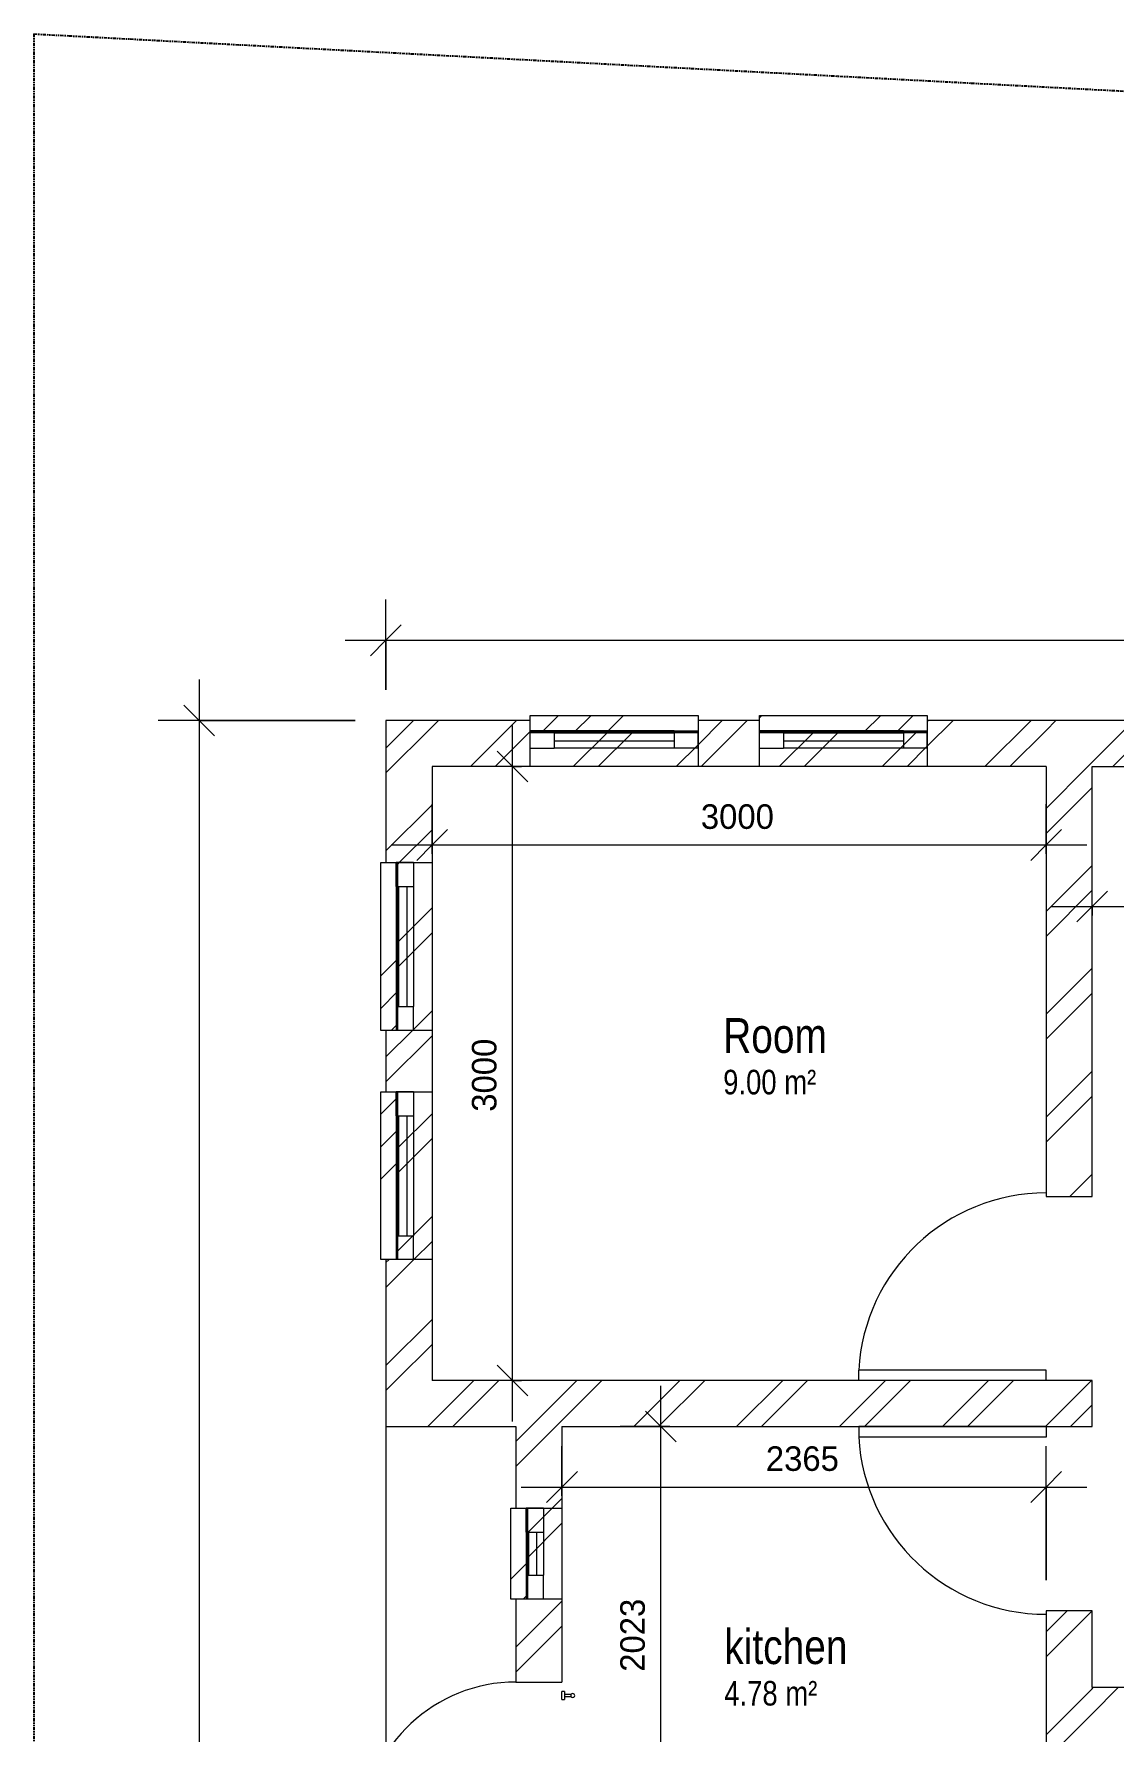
# Model space of a CAD drawing. Header units: millimetres. Extents: x -72672 to -42677, y -7093 to 15979.
# Drawn here: x -72672 to -67399, y 7687 to 15979 of the extents above; entities that cross this region are included whole.
import ezdxf

# ---------------------------------------------------------------- set-up
doc = ezdxf.new("R2010")
doc.units = ezdxf.units.MM
doc.linetypes.add('Double dash', pattern=[42.8625, 15.875, -4.7625, 6.35, -4.7625, 6.35, -4.7625])
for name, color, linetype, lineweight in [('A-ANNO-DIMS', 211, 'Continuous', 9), ('A-ANNO-DIMS-100', 211, 'Continuous', 9), ('A-AREA-IDEN', 2, 'Continuous', 9), ('A-DETL-GENF', 92, 'Continuous', 9), ('A-DOOR', 31, 'Continuous', 9), ('A-FLOR', 192, 'Continuous', 9), ('A-GLAZ', 151, 'Continuous', 9), ('A-WALL', 113, 'Continuous', 9), ('A-WALL-PATT', 111, 'Continuous', 9), ('C-PROP-LINE', 91, 'Double dash', 25)]:
    doc.layers.add(name, color=color, linetype=linetype, lineweight=lineweight)
doc.styles.add('Arial', font='arial.ttf', dxfattribs={"width": 0.8, "height": 120})
doc.styles.add('Arial_1', font='arial.ttf', dxfattribs={"width": 0.8, "height": 170})
doc.styles.add('Bell MT', font='BELL.TTF', dxfattribs={"height": 120})
doc.dimstyles.new('Diagonal_-_2_5mm_Arial', dxfattribs={"dimscale": 304.8, "dimtxt": 125.013856, "dimasz": 0.492126, "dimexe": 0.656168, "dimexo": 0.492126, "dimgap": 0.098425, "dimtad": 1, "dimdec": 0, "dimzin": 0, "dimdsep": 46, "dimtxsty": 'Bell MT', "dimblk1": 'OBLIQUE', "dimblk2": 'OBLIQUE', "dimsah": 1, "dimcen": 0.09, "dimdle": 0.656168, "dimazin": 0, "dimtfac": 1, "dimtdec": 4, "dimtix": 1, "dimtmove": 0, "dimatfit": 3, "dimfxl": 1, "dimtvp": 1, "dimtolj": 1, "dimtzin": 0, "dimarcsym": 2})
pattern_1 = [(45, (-58800, 0), (-251.447, 251.447), []), (45, (-58800, 381), (-251.447, 251.447), [])]

# ---------------------------------------------------------------- blocks, each defined once
blk = doc.blocks.new('Schueco AWS 75 SI_ type 1 triple glass 40mm - Schueco 900-V52-Level 1')
at = {"layer": 'A-GLAZ'}
h = blk.add_hatch(dxfattribs=at)
h.set_pattern_fill('FP_112', color=90, style=0, pattern_type=2)
h.set_pattern_definition([(135, (10525.2, 12039.5), (-449.013, -449.013), []), (135, (10525.2, 12198.3), (-898.026, 6e-14), []), (135, (10525.2, 11880.8), (-898.026, 6e-14), [])])
h.paths.add_polyline_path([(535, -54.6), (-285, -54.6), (-285, -57.6), (535, -57.6)])
h = blk.add_hatch(dxfattribs=at)
h.set_pattern_fill('FP_111', color=90, style=0, pattern_type=2)
h.set_pattern_definition([(135.07, (10525.2, 11924.4), (-446.821, -450.105), []), (135.07, (10525.2, 12082.73), (-895.835, -2.187), []), (135.07, (10525.2, 11766), (-895.835, -2.187), [])])
h.paths.add_polyline_path([(535, -57.6), (-285, -57.6), (-285, -137.8), (535, -137.8), (535, -112.5)])
at = {"layer": 'A-DETL-GENF'}
for p, q in [((-285, 22.5), (-168, 22.5)), ((-285, 22.5), (-285, -62.5)), ((-168, -62.5), (-168, 22.5)), ((535, 22.5), (418, 22.5)), ((418, -62.5), (418, 22.5)), ((535, 22.5), (535, -62.5)), ((-168, -62.5), (-285, -62.5)), ((418, -62.5), (535, -62.5))]:
    blk.add_line(p, q, dxfattribs=at)
at = {"layer": 'A-GLAZ'}
for p, q in [((-168, 22.5), (418, 22.5)), ((-168, -62.5), (418, -62.5))]:
    blk.add_line(p, q, dxfattribs=at)
at = {"layer": 'A-GLAZ', "color": 90}
for p, q in [((535, -54.6), (-285, -54.6)), ((535, -57.6), (-285, -57.6)), ((-285, -137.8), (-285, -112.5)), ((535, -137.8), (-285, -137.8)), ((535, -112.5), (535, -137.8))]:
    blk.add_line(p, q, dxfattribs=at)
at = {"layer": 'A-GLAZ', "lineweight": 18}
for p, q in [((-168, -11.4), (418, -11.4)), ((-168, -51.4), (418.1, -51.4))]:
    blk.add_line(p, q, dxfattribs=at)
blk = doc.blocks.new('Schueco AWS 75 SI_ type 1 triple glass 40mm - Schueco 900-V53-Level 1')
at = {"layer": 'A-GLAZ'}
h = blk.add_hatch(dxfattribs=at)
h.set_pattern_fill('FP_114', color=90, style=0, pattern_type=2)
h.set_pattern_definition([(135, (11645.2, 12039.5), (-449.013, -449.013), []), (135, (11645.2, 12198.3), (-898.026, 6e-14), []), (135, (11645.2, 11880.8), (-898.026, 6e-14), [])])
h.paths.add_polyline_path([(535, -54.6), (-285, -54.6), (-285, -57.6), (535, -57.6)])
h = blk.add_hatch(dxfattribs=at)
h.set_pattern_fill('FP_113', color=90, style=0, pattern_type=2)
h.set_pattern_definition([(135.07, (11645.2, 11924.4), (-446.821, -450.105), []), (135.07, (11645.2, 12082.73), (-895.835, -2.187), []), (135.07, (11645.2, 11766), (-895.835, -2.187), [])])
h.paths.add_polyline_path([(535, -57.6), (-285, -57.6), (-285, -137.8), (535, -137.8), (535, -112.5)])
at = {"layer": 'A-DETL-GENF'}
for p, q in [((-285, 22.5), (-168, 22.5)), ((-285, 22.5), (-285, -62.5)), ((-168, -62.5), (-168, 22.5)), ((535, 22.5), (418, 22.5)), ((418, -62.5), (418, 22.5)), ((535, 22.5), (535, -62.5)), ((-168, -62.5), (-285, -62.5)), ((418, -62.5), (535, -62.5))]:
    blk.add_line(p, q, dxfattribs=at)
at = {"layer": 'A-GLAZ'}
for p, q in [((-168, 22.5), (418, 22.5)), ((-168, -62.5), (418, -62.5))]:
    blk.add_line(p, q, dxfattribs=at)
at = {"layer": 'A-GLAZ', "color": 90}
for p, q in [((535, -54.6), (-285, -54.6)), ((535, -57.6), (-285, -57.6)), ((-285, -137.8), (-285, -112.5)), ((535, -137.8), (-285, -137.8)), ((535, -112.5), (535, -137.8))]:
    blk.add_line(p, q, dxfattribs=at)
at = {"layer": 'A-GLAZ', "lineweight": 18}
for p, q in [((-168, -11.4), (418, -11.4)), ((-168, -51.4), (418.1, -51.4))]:
    blk.add_line(p, q, dxfattribs=at)
blk = doc.blocks.new('Schueco AWS 75 SI_ type 1 triple glass 40mm - Schueco 900-V54-Level 1')
at = {"layer": 'A-GLAZ'}
h = blk.add_hatch(dxfattribs=at)
h.set_pattern_fill('FP_116', color=90, style=0, pattern_type=2)
h.set_pattern_definition([(225, (-9792, 12511.75), (449.013, -449.013), []), (225, (-9950.8, 12511.75), (6e-14, -898.026), []), (225, (-9633.3, 12511.75), (6e-14, -898.026), [])])
h.paths.add_polyline_path([(-285, -54.6), (-285, -57.6), (535, -57.6), (535, -54.6), (481.6, -54.6)])
h = blk.add_hatch(dxfattribs=at)
h.set_pattern_fill('FP_115', color=90, style=0, pattern_type=2)
h.set_pattern_definition([(224.93, (-9792, 12394.3), (446.821, -450.105), []), (224.93, (-9950.8, 12394.3), (-2.192, -898.023), []), (224.93, (-9633.3, 12394.3), (-2.192, -898.023), [])])
h.paths.add_polyline_path([(-285, -57.6), (-285, -137.8), (535, -137.8), (535, -57.6), (481.6, -57.6)])
at = {"layer": 'A-DETL-GENF'}
for p, q in [((-285, 22.5), (-168, 22.5)), ((-285, 22.5), (-285, -62.5)), ((-168, -62.5), (-168, 22.5)), ((535, 22.5), (418, 22.5)), ((418, -62.5), (418, 22.5)), ((535, 22.5), (535, -62.5)), ((-168, -62.5), (-285, -62.5)), ((418, -62.5), (535, -62.5))]:
    blk.add_line(p, q, dxfattribs=at)
at = {"layer": 'A-GLAZ'}
for p, q in [((-168, 22.5), (418, 22.5)), ((-168, -62.5), (418, -62.5))]:
    blk.add_line(p, q, dxfattribs=at)
at = {"layer": 'A-GLAZ', "color": 90}
for p, q in [((535, -54.6), (-285, -54.6)), ((535, -57.6), (-285, -57.6)), ((-285, -137.8), (-285, -112.5)), ((535, -137.8), (-285, -137.8)), ((535, -112.5), (535, -137.8))]:
    blk.add_line(p, q, dxfattribs=at)
at = {"layer": 'A-GLAZ', "lineweight": 18}
for p, q in [((-168, -11.4), (418, -11.4)), ((-168, -51.4), (418.1, -51.4))]:
    blk.add_line(p, q, dxfattribs=at)
blk = doc.blocks.new('Schueco AWS 75 SI_ type 1 triple glass 40mm - Schueco 900-V55-Level 1')
at = {"layer": 'A-GLAZ'}
h = blk.add_hatch(dxfattribs=at)
h.set_pattern_fill('FP_118', color=90, style=0, pattern_type=2)
h.set_pattern_definition([(225, (-10912, 12511.75), (449.013, -449.013), []), (225, (-11070.8, 12511.75), (6e-14, -898.026), []), (225, (-10753.3, 12511.75), (6e-14, -898.026), [])])
h.paths.add_polyline_path([(-285, -54.6), (-285, -57.6), (535, -57.6), (535, -54.6)])
h = blk.add_hatch(dxfattribs=at)
h.set_pattern_fill('FP_117', color=90, style=0, pattern_type=2)
h.set_pattern_definition([(224.93, (-10912, 12394.3), (446.821, -450.105), []), (224.93, (-11070.8, 12394.3), (-2.192, -898.023), []), (224.93, (-10753.3, 12394.3), (-2.192, -898.023), [])])
h.paths.add_polyline_path([(-285, -57.6), (-285, -137.8), (535, -137.8), (535, -57.6)])
at = {"layer": 'A-DETL-GENF'}
for p, q in [((-285, 22.5), (-168, 22.5)), ((-285, 22.5), (-285, -62.5)), ((-168, -62.5), (-168, 22.5)), ((535, 22.5), (418, 22.5)), ((418, -62.5), (418, 22.5)), ((535, 22.5), (535, -62.5)), ((-168, -62.5), (-285, -62.5)), ((418, -62.5), (535, -62.5))]:
    blk.add_line(p, q, dxfattribs=at)
at = {"layer": 'A-GLAZ'}
for p, q in [((-168, 22.5), (418, 22.5)), ((-168, -62.5), (418, -62.5))]:
    blk.add_line(p, q, dxfattribs=at)
at = {"layer": 'A-GLAZ', "color": 90}
for p, q in [((535, -54.6), (-285, -54.6)), ((535, -57.6), (-285, -57.6)), ((-285, -137.8), (-285, -112.5)), ((535, -137.8), (-285, -137.8)), ((535, -112.5), (535, -137.8))]:
    blk.add_line(p, q, dxfattribs=at)
at = {"layer": 'A-GLAZ', "lineweight": 18}
for p, q in [((-168, -11.4), (418, -11.4)), ((-168, -51.4), (418.1, -51.4))]:
    blk.add_line(p, q, dxfattribs=at)
blk = doc.blocks.new('M_Single-Flush - 900 X 21OO-375508-Level 1')
at = {"layer": 'A-DOOR', "lineweight": 18}
for p, q in [((399, -112.5), (399, -1027.8)), ((450, -112.5), (399, -112.5)), ((450, -112.5), (450, -1027.8)), ((450, -1027.8), (399, -1027.8))]:
    blk.add_line(p, q, dxfattribs=at)
at = {"layer": 'A-DOOR'}
blk.add_arc((450, -112.5), 916.7, 180, 266.81071, dxfattribs=at)
blk = doc.blocks.new('d - 750-468200-Level 1')
at = {"layer": 'A-DOOR'}
for p, q in [((-329, 124.1), (-329, 112)), ((-329, 124.1), (-289, 124.1)), ((-289, 112), (-329, 112)), ((-314, 157.9), (-314, 124.1)), ((-304, 124.1), (-304, 157.9)), ((-289, 112), (-289, 124.1))]:
    blk.add_line(p, q, dxfattribs=at)
at = {"layer": 'A-DOOR', "lineweight": 18}
for p, q in [((325.7, -112.5), (325.7, -862.5)), ((375, -112.5), (325.7, -112.5)), ((375, -112.5), (375, -862.5)), ((375, -862.5), (325.7, -862.5))]:
    blk.add_line(p, q, dxfattribs=at)
at = {"layer": 'A-DOOR'}
for centre, radius, start, end in [((-309, 165), 10, 90, 270), ((-309, 165), 10, 270, 90), ((376.7, -112.5), 751.7, 180, 266.10967)]:
    blk.add_arc(centre, radius, start, end, dxfattribs=at)
blk = doc.blocks.new('Schueco AWS 75 SI_ type 1 triple glass 40mm - Schueco 400 1200-V58-Level 1')
at = {"layer": 'A-GLAZ'}
h = blk.add_hatch(dxfattribs=at)
h.set_pattern_fill('FP_124', color=90, style=0, pattern_type=2)
h.set_pattern_definition([(135, (8678.75, 11404.5), (-449.013, -449.013), []), (135, (8678.75, 11563.3), (-898.026, 6e-14), []), (135, (8678.75, 11245.8), (-898.026, 6e-14), [])])
h.paths.add_polyline_path([(347.5, -54.6), (-97.5, -54.6), (-97.5, -57.6), (347.5, -57.6)])
h = blk.add_hatch(dxfattribs=at)
h.set_pattern_fill('FP_123', color=90, style=0, pattern_type=2)
h.set_pattern_definition([(135.07, (8678.75, 11292.46), (-446.82, -450.105), []), (135.07, (8678.75, 11450.8), (-895.835, -2.187), []), (135.07, (8678.75, 11134.1), (-895.835, -2.187), [])])
h.paths.add_polyline_path([(347.5, -57.6), (-97.5, -57.6), (-97.5, -137.8), (347.5, -137.8), (347.5, -112.5)])
at = {"layer": 'A-DETL-GENF'}
for p, q in [((-97.5, 22.5), (19.5, 22.5)), ((-97.5, 22.5), (-97.5, -62.5)), ((19.5, -62.5), (19.5, 22.5)), ((347.5, 22.5), (230.5, 22.5)), ((230.5, -62.5), (230.5, 22.5)), ((347.5, 22.5), (347.5, -62.5)), ((19.5, -62.5), (-97.5, -62.5)), ((230.5, -62.5), (347.5, -62.5))]:
    blk.add_line(p, q, dxfattribs=at)
at = {"layer": 'A-GLAZ'}
for p, q in [((19.5, 22.5), (230.5, 22.5)), ((19.5, -62.5), (230.5, -62.5))]:
    blk.add_line(p, q, dxfattribs=at)
at = {"layer": 'A-GLAZ', "color": 90}
for p, q in [((347.5, -54.6), (-97.5, -54.6)), ((347.5, -57.6), (-97.5, -57.6)), ((-97.5, -137.8), (-97.5, -112.5)), ((347.5, -137.8), (-97.5, -137.8)), ((347.5, -112.5), (347.5, -137.8))]:
    blk.add_line(p, q, dxfattribs=at)
at = {"layer": 'A-GLAZ', "lineweight": 18}
for p, q in [((19.5, -11.4), (230.5, -11.4)), ((19.5, -51.4), (230.6, -51.4))]:
    blk.add_line(p, q, dxfattribs=at)
blk = doc.blocks.new('M_Single-Flush - 900 X 21OO-375507-Level 1')
at = {"layer": 'A-DOOR', "lineweight": 18}
for p, q in [((399, 112.5), (399, 1027.8)), ((450, 1027.8), (399, 1027.8)), ((450, 112.5), (450, 1027.8)), ((450, 112.5), (399, 112.5))]:
    blk.add_line(p, q, dxfattribs=at)
at = {"layer": 'A-DOOR'}
blk.add_arc((450, 112.5), 916.7, 93.18929, 180, dxfattribs=at)
blk = doc.blocks.new('Family - ___-523977-Level 1')
at = {"layer": 'C-PROP-LINE'}
for q in [(-72672, -6521.1), (-42677, 14406.9)]:
    blk.add_line((-72672, 15978.9), q, dxfattribs=at)
blk = doc.blocks.new('DIMBLOCK51-Level 1')
at = {"layer": 'A-ANNO-DIMS-100'}
for p, q in [((-70727, 11972.2), (-70727, 12216.1)), ((-67727, 11972.2), (-67727, 12216.1)), ((-70727, 12016.1), (-70652, 12091.1)), ((-67727, 12016.1), (-67652, 12091.1)), ((-70927, 12016.1), (-67527, 12016.1)), ((-70727, 12016.1), (-70802, 11941.1)), ((-70727, 12016.1), (-70727, 11972.2)), ((-67727, 12016.1), (-67802, 11941.1)), ((-67727, 12016.1), (-67727, 11972.2))]:
    blk.add_line(p, q, dxfattribs=at)
at = {"layer": 'A-ANNO-DIMS-100', "color": 0, "insert": (-69413.5, 12214.9), "char_height": 120, "width": 447.507, "attachment_point": 1, "line_spacing_factor": 1.048845, "style": 'Bell MT'}
blk.add_mtext('3000', dxfattribs=at)
blk = doc.blocks.new('_Oblique')
at = {"color": 0, "linetype": 'ByBlock', "lineweight": -2}
blk.add_line((-0.5, -0.5), (0.5, 0.5), dxfattribs=at)
blk = doc.blocks.new('DIMBLOCK52-Level 1')
at = {"layer": 'A-ANNO-DIMS-100'}
for p, q in [((-70333.5, 9199.2), (-70333.5, 12599.2)), ((-70333.5, 12399.2), (-70408.5, 12474.2)), ((-70289.5, 12399.2), (-70533.5, 12399.2)), ((-70333.5, 12399.2), (-70258.5, 12324.2)), ((-70333.5, 12399.2), (-70289.5, 12399.2)), ((-70333.5, 9399.2), (-70408.5, 9474.2)), ((-70289.5, 9399.2), (-70533.5, 9399.2)), ((-70333.5, 9399.2), (-70258.5, 9324.2)), ((-70333.5, 9399.2), (-70289.5, 9399.2))]:
    blk.add_line(p, q, dxfattribs=at)
at = {"layer": 'A-ANNO-DIMS-100', "color": 0, "insert": (-70532.2, 10712.8), "char_height": 120, "width": 447.507, "attachment_point": 1, "rotation": 90, "line_spacing_factor": 1.048845, "style": 'Bell MT'}
blk.add_mtext('3000', dxfattribs=at)
blk = doc.blocks.new('DIMBLOCK53-Level 1')
at = {"layer": 'A-ANNO-DIMS-100'}
for p, q in [((-67502, 11672.2), (-67502, 11916.1)), ((-64802, 11649.2), (-64802, 11916.1)), ((-67502, 11716.1), (-67427, 11791.1)), ((-64802, 11716.1), (-64727, 11791.1)), ((-67702, 11716.1), (-64602, 11716.1)), ((-67502, 11716.1), (-67577, 11641.1)), ((-67502, 11716.1), (-67502, 11672.2)), ((-64802, 11716.1), (-64877, 11641.1)), ((-64802, 11716.1), (-64802, 11649.2))]:
    blk.add_line(p, q, dxfattribs=at)
at = {"layer": 'A-ANNO-DIMS-100', "color": 0, "insert": (-66338.5, 11914.9), "char_height": 120, "width": 447.507, "attachment_point": 1, "line_spacing_factor": 1.048845, "style": 'Bell MT'}
blk.add_mtext('2700', dxfattribs=at)
blk = doc.blocks.new('DIMBLOCK73-Level 1')
at = {"layer": 'A-ANNO-DIMS-100'}
for p, q in [((-69608.5, 6951.2), (-69608.5, 9374.2)), ((-69608.5, 9174.2), (-69683.5, 9249.2)), ((-69564.6, 9174.2), (-69808.5, 9174.2)), ((-69608.5, 9174.2), (-69533.5, 9099.2)), ((-69608.5, 9174.2), (-69564.6, 9174.2)), ((-69608.5, 7151.2), (-69683.5, 7226.2)), ((-69564.6, 7151.2), (-69808.5, 7151.2)), ((-69608.5, 7151.2), (-69533.5, 7076.2)), ((-69608.5, 7151.2), (-69564.6, 7151.2))]:
    blk.add_line(p, q, dxfattribs=at)
at = {"layer": 'A-ANNO-DIMS-100', "color": 0, "insert": (-69807.3, 7976.3), "char_height": 120, "width": 447.507, "attachment_point": 1, "rotation": 90, "line_spacing_factor": 1.048845, "style": 'Bell MT'}
blk.add_mtext('2023', dxfattribs=at)
blk = doc.blocks.new('DIMBLOCK74-Level 1')
at = {"layer": 'A-ANNO-DIMS-100'}
for p, q in [((-70092, 8835.3), (-70092, 9079.2)), ((-67727, 8424.2), (-67727, 9079.2)), ((-70292, 8879.2), (-67527, 8879.2)), ((-70092, 8879.2), (-70167, 8804.2)), ((-70092, 8879.2), (-70017, 8954.2)), ((-70092, 8879.2), (-70092, 8835.3)), ((-67727, 8879.2), (-67802, 8804.2)), ((-67727, 8879.2), (-67652, 8954.2)), ((-67727, 8879.2), (-67727, 8424.2))]:
    blk.add_line(p, q, dxfattribs=at)
at = {"layer": 'A-ANNO-DIMS-100', "color": 0, "insert": (-69096, 9078), "char_height": 120, "width": 447.507, "attachment_point": 1, "line_spacing_factor": 1.048845, "style": 'Bell MT'}
blk.add_mtext('2365', dxfattribs=at)
blk = doc.blocks.new('DIMBLOCK77-Level 1')
at = {"layer": 'A-ANNO-DIMS-100'}
for p, q in [((-70952, 12774.2), (-70952, 13216.1)), ((-63052, 12604.4), (-63052, 13216.1)), ((-70952, 13016.1), (-70877, 13091.1)), ((-63052, 13016.1), (-62977, 13091.1)), ((-71152, 13016.1), (-62852, 13016.1)), ((-70952, 13016.1), (-71027, 12941.1)), ((-70952, 13016.1), (-70952, 12774.2)), ((-63052, 13016.1), (-63127, 12941.1)), ((-63052, 13016.1), (-63052, 12604.4))]:
    blk.add_line(p, q, dxfattribs=at)
at = {"layer": 'A-ANNO-DIMS-100', "color": 0, "insert": (-67188.5, 13214.9), "char_height": 120, "width": 447.507, "attachment_point": 1, "line_spacing_factor": 1.048845, "style": 'Bell MT'}
blk.add_mtext('7900', dxfattribs=at)
blk = doc.blocks.new('DIMBLOCK78-Level 1')
at = {"layer": 'A-ANNO-DIMS-100'}
for p, q in [((-71865.1, 12824.2), (-71865.1, -3532.8)), ((-71865.1, 12624.2), (-71940.1, 12699.2)), ((-71102, 12624.2), (-72065.1, 12624.2)), ((-71865.1, 12624.2), (-71790.1, 12549.2)), ((-71865.1, 12624.2), (-71102, 12624.2)), ((-71865.1, -3332.8), (-71940.1, -3257.8)), ((-71697, -3332.8), (-72065.1, -3332.8)), ((-71865.1, -3332.8), (-71790.1, -3407.8)), ((-71865.1, -3332.8), (-71697, -3332.8))]:
    blk.add_line(p, q, dxfattribs=at)
at = {"layer": 'A-ANNO-DIMS-100', "color": 0, "insert": (-72063.8, 4412.7), "char_height": 120, "width": 559.384, "attachment_point": 1, "rotation": 90, "line_spacing_factor": 1.048845, "style": 'Bell MT'}
blk.add_mtext('15957', dxfattribs=at)

msp = doc.modelspace()

# ---------------------------------------------------------------- hatches: boundary and pattern name
at = {"layer": 'A-WALL'}
h = msp.add_hatch(dxfattribs=at)
h.set_pattern_fill('FP_1', color=236, style=0, pattern_type=2)
h.set_pattern_definition(pattern_1)
h.paths.add_polyline_path([(-69427, 12399.2), (-69427, 12566.4), (-70247, 12566.4), (-70247, 12399.2)])
h = msp.add_hatch(dxfattribs=at)
h.set_pattern_fill('FP_1', color=236, style=0, pattern_type=2)
h.set_pattern_definition(pattern_1)
h.paths.add_polyline_path([(-69427, 12399.2), (-69427, 12566.4), (-70247, 12566.4), (-70247, 12399.2)])
h = msp.add_hatch(dxfattribs=at)
h.set_pattern_fill('FP_1', color=236, style=0, pattern_type=2)
h.set_pattern_definition(pattern_1)
h.paths.add_polyline_path([(-68307, 12399.2), (-68307, 12566.4), (-69127, 12566.4), (-69127, 12399.2), (-69073.6, 12399.2)])
h = msp.add_hatch(dxfattribs=at)
h.set_pattern_fill('FP_1', color=236, style=0, pattern_type=2)
h.set_pattern_definition(pattern_1)
h.paths.add_polyline_path([(-68307, 12399.2), (-68307, 12566.4), (-69127, 12566.4), (-69127, 12399.2), (-69073.6, 12399.2)])
h = msp.add_hatch(dxfattribs=at)
h.set_pattern_fill('FP_1', color=236, style=0, pattern_type=2)
h.set_pattern_definition(pattern_1)
h.paths.add_polyline_path([(-70727, 11110.2), (-70727, 11930.2), (-70894.2, 11930.2), (-70894.2, 11110.2)])
h = msp.add_hatch(dxfattribs=at)
h.set_pattern_fill('FP_1', color=236, style=0, pattern_type=2)
h.set_pattern_definition(pattern_1)
h.paths.add_polyline_path([(-70727, 11110.2), (-70727, 11930.2), (-70894.2, 11930.2), (-70894.2, 11110.2)])
h = msp.add_hatch(dxfattribs=at)
h.set_pattern_fill('FP_1', color=236, style=0, pattern_type=2)
h.set_pattern_definition(pattern_1)
h.paths.add_polyline_path([(-70727, 9990.2), (-70727, 10810.2), (-70894.2, 10810.2), (-70894.2, 9990.2)])
h = msp.add_hatch(dxfattribs=at)
h.set_pattern_fill('FP_1', color=236, style=0, pattern_type=2)
h.set_pattern_definition(pattern_1)
h.paths.add_polyline_path([(-70727, 9990.2), (-70727, 10810.2), (-70894.2, 10810.2), (-70894.2, 9990.2)])
h = msp.add_hatch(dxfattribs=at)
h.set_pattern_fill('FP_1', color=236, style=0, pattern_type=2)
h.set_pattern_definition(pattern_1)
h.paths.add_polyline_path([(-70092, 8331.2), (-70092, 8776.2), (-70259.2, 8776.2), (-70259.2, 8331.2)])
h = msp.add_hatch(dxfattribs=at)
h.set_pattern_fill('FP_1', color=236, style=0, pattern_type=2)
h.set_pattern_definition(pattern_1)
h.paths.add_polyline_path([(-70092, 8331.2), (-70092, 8776.2), (-70259.2, 8776.2), (-70259.2, 8331.2)])
at = {"layer": 'A-WALL-PATT'}
h = msp.add_hatch(dxfattribs=at)
h.set_pattern_fill('FP_1', color=236, style=0, pattern_type=2)
h.set_pattern_definition(pattern_1)
h.paths.add_polyline_path([(-70727, 9399.2), (-70727, 9990.2), (-70952, 9990.2), (-70952, 9399.2)])
h.paths.add_polyline_path([(-70727, 10810.2), (-70727, 11110.2), (-70952, 11110.2), (-70952, 10810.2)])
h.paths.add_polyline_path([(-70952, 11930.2), (-70727, 11930.2), (-70727, 12624.2), (-70952, 12624.2)])
h = msp.add_hatch(dxfattribs=at)
h.set_pattern_fill('FP_1', color=234, style=0, pattern_type=2)
h.set_pattern_definition(pattern_1)
h.paths.add_polyline_path([(-70727, 9399.2), (-70727, 9990.2), (-70952, 9990.2), (-70952, 9399.2)])
h.paths.add_polyline_path([(-70727, 10810.2), (-70727, 11110.2), (-70952, 11110.2), (-70952, 10810.2)])
h.paths.add_polyline_path([(-70952, 11930.2), (-70727, 11930.2), (-70727, 12624.2), (-70952, 12624.2)])
h = msp.add_hatch(dxfattribs=at)
h.set_pattern_fill('FP_1', color=236, style=0, pattern_type=2)
h.set_pattern_definition(pattern_1)
h.paths.add_polyline_path([(-67727, 12399.2), (-67727, 12624.2), (-68307, 12624.2), (-68307, 12399.2)])
h.paths.add_polyline_path([(-69127, 12399.2), (-69127, 12624.2), (-69427, 12624.2), (-69427, 12399.2)])
h.paths.add_polyline_path([(-70247, 12399.2), (-70247, 12624.2), (-70727, 12624.2), (-70727, 12399.2)])
h = msp.add_hatch(dxfattribs=at)
h.set_pattern_fill('FP_1', color=234, style=0, pattern_type=2)
h.set_pattern_definition(pattern_1)
h.paths.add_polyline_path([(-67727, 12399.2), (-67727, 12624.2), (-68307, 12624.2), (-68307, 12399.2)])
h.paths.add_polyline_path([(-69127, 12399.2), (-69127, 12624.2), (-69427, 12624.2), (-69427, 12399.2)])
h.paths.add_polyline_path([(-70247, 12399.2), (-70247, 12624.2), (-70727, 12624.2), (-70727, 12399.2)])
h = msp.add_hatch(dxfattribs=at)
h.set_pattern_fill('FP_1', color=236, style=0, pattern_type=2)
h.set_pattern_definition(pattern_1)
h.paths.add_polyline_path([(-63218.6, 12399.2), (-63052, 12399.2), (-63052, 12624.2), (-65177.7, 12624.2), (-65177.7, 12399.2), (-65170.3, 12399.2)])
h.paths.add_polyline_path([(-65997.7, 12399.2), (-65997.7, 12624.2), (-66297.7, 12624.2), (-66297.7, 12399.2)])
h.paths.add_polyline_path([(-67117.7, 12399.2), (-67117.7, 12624.2), (-67727, 12624.2), (-67727, 12399.2), (-67502, 12399.2)])
h = msp.add_hatch(dxfattribs=at)
h.set_pattern_fill('FP_1', color=234, style=0, pattern_type=2)
h.set_pattern_definition(pattern_1)
h.paths.add_polyline_path([(-63218.6, 12399.2), (-63052, 12399.2), (-63052, 12624.2), (-65177.7, 12624.2), (-65177.7, 12399.2), (-65170.3, 12399.2)])
h.paths.add_polyline_path([(-65997.7, 12399.2), (-65997.7, 12624.2), (-66297.7, 12624.2), (-66297.7, 12399.2)])
h.paths.add_polyline_path([(-67117.7, 12399.2), (-67117.7, 12624.2), (-67727, 12624.2), (-67727, 12399.2), (-67502, 12399.2)])
h = msp.add_hatch(dxfattribs=at)
h.set_pattern_fill('FP_1', color=236, style=0, pattern_type=2)
h.set_pattern_definition(pattern_1)
h.paths.add_polyline_path([(-67502, 10299.2), (-67502, 12399.2), (-67727, 12399.2), (-67727, 10299.2)])
h = msp.add_hatch(dxfattribs=at)
h.set_pattern_fill('FP_1', color=234, style=0, pattern_type=2)
h.set_pattern_definition(pattern_1)
h.paths.add_polyline_path([(-67502, 10299.2), (-67502, 12399.2), (-67727, 12399.2), (-67727, 10299.2)])
h = msp.add_hatch(dxfattribs=at)
h.set_pattern_fill('FP_1', color=236, style=0, pattern_type=2)
h.set_pattern_definition(pattern_1)
h.paths.add_polyline_path([(-67502, 9174.2), (-67502, 9399.2), (-70952, 9399.2), (-70952, 9174.2), (-69073.6, 9174.2)])
h = msp.add_hatch(dxfattribs=at)
h.set_pattern_fill('FP_1', color=234, style=0, pattern_type=2)
h.set_pattern_definition(pattern_1)
h.paths.add_polyline_path([(-67502, 9174.2), (-67502, 9399.2), (-70952, 9399.2), (-70952, 9174.2), (-69073.6, 9174.2)])
h = msp.add_hatch(dxfattribs=at)
h.set_pattern_fill('FP_1', color=236, style=0, pattern_type=2)
h.set_pattern_definition(pattern_1)
h.paths.add_polyline_path([(-70317, 7151.2), (-70092, 7151.2), (-70092, 7176.2), (-70317, 7176.2)])
h.paths.add_polyline_path([(-70092, 7926.2), (-70092, 8331.2), (-70317, 8331.2), (-70317, 7926.2), (-70171.4, 7926.2)])
h.paths.add_polyline_path([(-70092, 8776.2), (-70092, 9174.2), (-70317, 9174.2), (-70317, 8776.2)])
h = msp.add_hatch(dxfattribs=at)
h.set_pattern_fill('FP_1', color=234, style=0, pattern_type=2)
h.set_pattern_definition(pattern_1)
h.paths.add_polyline_path([(-70317, 7151.2), (-70092, 7151.2), (-70092, 7176.2), (-70317, 7176.2)])
h.paths.add_polyline_path([(-70092, 7926.2), (-70092, 8331.2), (-70317, 8331.2), (-70317, 7926.2), (-70171.4, 7926.2)])
h.paths.add_polyline_path([(-70092, 8776.2), (-70092, 9174.2), (-70317, 9174.2), (-70317, 8776.2)])
h = msp.add_hatch(dxfattribs=at)
h.set_pattern_fill('FP_1', color=236, style=0, pattern_type=2)
h.set_pattern_definition(pattern_1)
h.paths.add_polyline_path([(-67502, 6624.2), (-67502, 8274.2), (-67727, 8274.2), (-67727, 6624.2)])
h = msp.add_hatch(dxfattribs=at)
h.set_pattern_fill('FP_1', color=234, style=0, pattern_type=2)
h.set_pattern_definition(pattern_1)
h.paths.add_polyline_path([(-67502, 6624.2), (-67502, 8274.2), (-67727, 8274.2), (-67727, 6624.2)])
h = msp.add_hatch(dxfattribs=at)
h.set_pattern_fill('FP_1', color=236, style=0, pattern_type=2)
h.set_pattern_definition(pattern_1)
h.paths.add_polyline_path([(-63052, 7674.2), (-63052, 7899.2), (-67502, 7899.2), (-67502, 7674.2), (-63218.6, 7674.2)])
h = msp.add_hatch(dxfattribs=at)
h.set_pattern_fill('FP_1', color=234, style=0, pattern_type=2)
h.set_pattern_definition(pattern_1)
h.paths.add_polyline_path([(-63052, 7674.2), (-63052, 7899.2), (-67502, 7899.2), (-67502, 7674.2), (-63218.6, 7674.2)])

# ---------------------------------------------------------------- linework, layer by layer
at = {"layer": 'A-FLOR'}
msp.add_line((-70952, 9174.2), (-70952, 7151.2), dxfattribs=at)
at = {"layer": 'A-WALL', "color": 226, "lineweight": 18}
for p, q in [((-70247, 12624.2), (-70952, 12624.2)), ((-70952, 12624.2), (-70952, 11930.2)), ((-70247, 12399.2), (-70247, 12624.2)), ((-69127, 12624.2), (-69427, 12624.2)), ((-69427, 12624.2), (-69427, 12399.2)), ((-69127, 12399.2), (-69127, 12624.2)), ((-68307, 12624.2), (-68307, 12399.2)), ((-67117.7, 12624.2), (-68307, 12624.2)), ((-67727, 12399.2), (-70727, 12399.2)), ((-70727, 12399.2), (-70727, 9399.2)), ((-67727, 12399.2), (-67727, 10299.2)), ((-67502, 10299.2), (-67502, 12399.2)), ((-67502, 12399.2), (-63052, 12399.2)), ((-70952, 11930.2), (-70727, 11930.2)), ((-70727, 11110.2), (-70952, 11110.2)), ((-70952, 11110.2), (-70952, 10810.2)), ((-70952, 10810.2), (-70727, 10810.2)), ((-67727, 10299.2), (-67502, 10299.2)), ((-70727, 9990.2), (-70952, 9990.2)), ((-70952, 9990.2), (-70952, 9174.2)), ((-67502, 9399.2), (-70727, 9399.2)), ((-67502, 9174.2), (-67502, 9399.2)), ((-70952, 9174.2), (-70317, 9174.2)), ((-70317, 9174.2), (-70317, 8776.2)), ((-70092, 9174.2), (-67502, 9174.2)), ((-70092, 9174.2), (-70092, 7926.2)), ((-70317, 8776.2), (-70092, 8776.2)), ((-70092, 8331.2), (-70317, 8331.2)), ((-70317, 8331.2), (-70317, 7926.2)), ((-67727, 8274.2), (-67727, 7151.2)), ((-67502, 8274.2), (-67727, 8274.2)), ((-67502, 7899.2), (-67502, 8274.2)), ((-70317, 7926.2), (-70092, 7926.2)), ((-63277, 7899.2), (-67502, 7899.2))]:
    msp.add_line(p, q, dxfattribs=at)

# ---------------------------------------------------------------- block references
at = {"layer": 'A-DOOR', "color": 7}
for name, p, rotation in [('M_Single-Flush - 900 X 21OO-375508-Level 1', (-67614.5, 9849.2), 269.9999999999995), ('M_Single-Flush - 900 X 21OO-375507-Level 1', (-67614.5, 8724.2), 89.99999999999955), ('d - 750-468200-Level 1', (-70204.5, 7551.2), 269.9999999999993)]:
    msp.add_blockref(name, p, dxfattribs=dict(at, rotation=rotation))
at = {"layer": 'A-GLAZ', "color": 90}
for name, p, rotation in [('Schueco AWS 75 SI_ type 1 triple glass 40mm - Schueco 900-V55-Level 1', (-69712, 12511.7), 180), ('Schueco AWS 75 SI_ type 1 triple glass 40mm - Schueco 900-V54-Level 1', (-68592, 12511.7), 180), ('Schueco AWS 75 SI_ type 1 triple glass 40mm - Schueco 900-V53-Level 1', (-70839.5, 11645.2), 269.9999999999997), ('Schueco AWS 75 SI_ type 1 triple glass 40mm - Schueco 900-V52-Level 1', (-70839.5, 10525.2), 269.9999999999997), ('Schueco AWS 75 SI_ type 1 triple glass 40mm - Schueco 400 1200-V58-Level 1', (-70204.5, 8678.7), 269.9999999999993)]:
    msp.add_blockref(name, p, dxfattribs=dict(at, rotation=rotation))
at = {"layer": 'C-PROP-LINE'}
msp.add_blockref('Family - ___-523977-Level 1', (0, 0), dxfattribs=at)

# ---------------------------------------------------------------- texts
at = {"layer": 'A-AREA-IDEN', "attachment_point": 1}
for s, insert, char_height, width, style in [('Room', (-69304.4, 11170.3), 170, 641.35, 'Arial_1'), ('9.00 m²', (-69304.4, 10917.7), 120, 590.042, 'Arial'), ('kitchen', (-69299.1, 8184.1), 170, 750.379, 'Arial_1'), ('4.78 m²', (-69299.1, 7931.5), 120, 590.042, 'Arial')]:
    msp.add_mtext(s, dxfattribs=dict(at, insert=insert, char_height=char_height, width=width, style=style))

# ---------------------------------------------------------------- dimensions: what is measured, and where the dimension line sits
at = {"layer": 'A-ANNO-DIMS'}
for base, p1, p2, override, picture, middle in [((-63052, 13016.1), (-70952, 12624.2), (-63052, 12454.4), {"dimpost": '<>', "dimfxl": 7901.825066}, 'DIMBLOCK77-Level 1', (-67002, 13108.3)), ((-67727, 12016.1), (-70727, 12122.2), (-67727, 12122.2), {"dimpost": '<>', "dimfxl": 3000}, 'DIMBLOCK51-Level 1', (-69227, 12107)), ((-64802, 11716.1), (-67502, 11822.2), (-64802, 11499.2), {"dimpost": '<>', "dimfxl": 2719.245133}, 'DIMBLOCK53-Level 1', (-66152, 11808.3)), ((-67727, 8879.2), (-70092, 8985.3), (-67727, 8274.2), {"dimpost": '<>', "dimfxl": 2469.57352}, 'DIMBLOCK74-Level 1', (-68909.5, 8970.1))]:
    dim = msp.add_linear_dim(base=base, p1=p1, p2=p2, dimstyle='Diagonal_-_2_5mm_Arial', override=override, dxfattribs=at)
    dim.commit()
    dim.dimension.update_dxf_attribs({"geometry": picture, "text_midpoint": middle})
for base, p1, p2, override, picture, middle in [((-71865.1, -3332.8), (-70952, 12624.2), (-71547, -3332.8), {"dimpost": '<>', "dimfxl": 15968.089241}, 'DIMBLOCK78-Level 1', (-71957.3, 4645.7)), ((-70333.5, 12399.2), (-70439.5, 9399.2), (-70439.5, 12399.2), {"dimpost": '<>', "dimfxl": 3000}, 'DIMBLOCK52-Level 1', (-70424.4, 10899.2)), ((-69608.5, 9174.2), (-69714.6, 7151.2), (-69714.6, 9174.2), {"dimpost": '<>', "dimfxl": 2023}, 'DIMBLOCK73-Level 1', (-69699.4, 8162.7))]:
    dim = msp.add_linear_dim(base=base, p1=p1, p2=p2, angle=90, dimstyle='Diagonal_-_2_5mm_Arial', override=override, dxfattribs=at)
    dim.commit()
    dim.dimension.update_dxf_attribs({"geometry": picture, "text_midpoint": middle})

doc.saveas('drawing.dxf')
